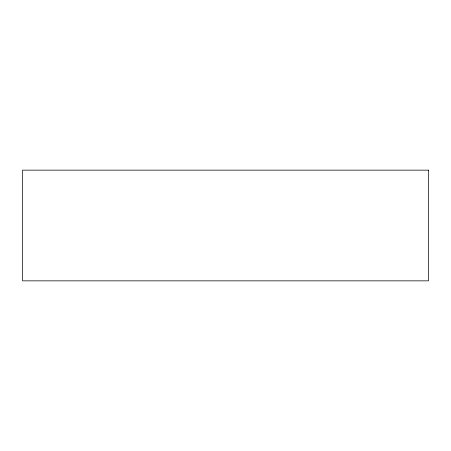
<?xml version="1.0" encoding="UTF-8"?>
<svg xmlns="http://www.w3.org/2000/svg" width="451" height="451" viewBox="0 0 451 451"><rect width="100%" height="100%" fill="white"/><g stroke="black" fill="none" stroke-linecap="round" stroke-linejoin="round"><path stroke-width="0.68" d="M428.45 170.151L22.55 170.151L22.55 280.849L428.45 280.849L428.45 170.151"/></g></svg>
